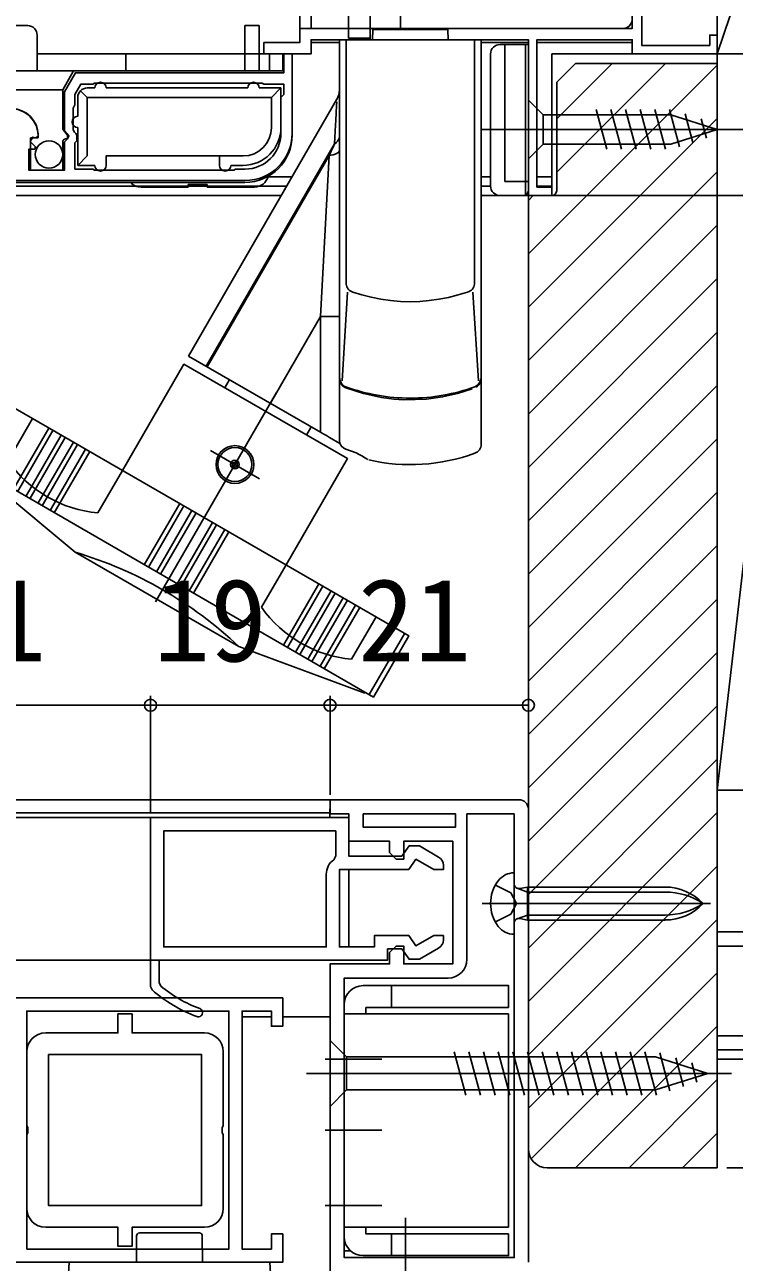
# Model space of a CAD drawing. Units: millimetres, scale not verified. Extents: x -525 to 525, y -782 to 777.
# Drawn here: x 235.7 to 310.8, y 156.5 to 287.6 of the extents above; entities that cross this region are included whole.
import ezdxf
from ezdxf.enums import TextEntityAlignment as Align

# ---------------------------------------------------------------- set-up
doc = ezdxf.new("R2010")
doc.units = ezdxf.units.MM
doc.header["$LTSCALE"] = 4
for name, color, linetype in [('0-2_YKK_11', 7, 'Continuous'), ('0-3_YKK_12', 2, 'Continuous'), ('0-4_YKK_13', 4, 'Continuous'), ('0-6_YKK_D', 6, 'Continuous'), ('0-8_YSS_K', 3, 'Continuous'), ('0-9_YSS_KE', 3, 'Continuous')]:
    doc.layers.add(name, color=color, linetype=linetype)
doc.styles.add('ＭＳ ゴシック', font='')
doc.styles.get('ＭＳ ゴシック').set_extended_font_data('MS Gothic')

msp = doc.modelspace()

# ---------------------------------------------------------------- linework, layer by layer
at = {"layer": '0-2_YKK_11'}
for p, q in [((232.001, 271.095), (259.001, 271.095)), ((289, 156.5), (289, 204.5))]:
    msp.add_line(p, q, dxfattribs=at)
for points in [[(300, 319.096), (300, 287.196), (264.8, 287.196), (264.8, 285.696), (261, 285.696), (261, 284.496), (266, 284.496), (266, 285.996), (289, 285.996), (289, 269.496), (291.5, 269.496), (291.5, 270.396), (289.9, 270.396), (289.9, 285.996), (300, 285.996), (300, 284.5), (309, 284.5), (309, 286.5), (308.2, 286.5), (308.2, 285.4), (301, 285.4), (301, 289.31)], [(264.001, 276.095), (264.001, 284.495), (263.101, 284.495), (263.101, 282.495), (241.056, 282.495), (239.901, 280.495), (239.901, 276.363), (240.354, 275.823), (240.201, 275.495), (239.901, 275.195), (239.901, 272.195), (236.101, 272.195), (236.101, 274.395), (236.735, 274.395), (236.837, 274.642), (236.26, 275.219), (236.53, 275.687), (236.849, 275.602), (237.101, 275.795)], [(241.001, 275.095), (241.201, 275.295), (241.201, 275.895), (241.08, 276.079), (240.938, 276.205), (240.801, 276.441), (240.801, 278.748), (241.001, 279.095), (241.001, 280.2), (241.633, 281.295), (242.901, 281.295), (243.074, 281.395)], [(243.074, 281.395), (260.828, 281.395), (261.001, 281.295), (263.101, 281.295), (263.101, 280.195), (262.801, 279.895), (262.801, 276.095)], [(259.001, 272.295), (258.001, 272.295), (257.828, 272.195), (243.074, 272.195), (242.901, 272.295), (241.001, 272.295), (241.001, 275.095)], [(288, 205.5), (268, 205.5), (268, 204), (270, 204), (270, 201.1), (274.3, 201.1), (274.3, 199.9), (275, 199.2), (275.8, 199.2), (275.8, 201.1), (281, 201.1), (281, 188.1), (275.8, 188.1), (275.8, 190), (275, 190), (274.3, 189.3), (274.3, 188.1), (268, 188.1), (268, 155.5), (288, 155.5)], [(249, 185.723), (249, 203.6), (270, 203.6), (270, 199.5), (275.6, 199.5), (276.37, 200.6), (277.463, 200.6), (279.5, 199.424)], [(287.5, 204), (287.5, 157), (269.5, 157), (269.5, 186.6), (274.3, 186.6), (280.5, 186.6)], [(282.5, 188.6), (282.5, 204), (287.5, 204)], [(268.6, 202.2), (250.4, 202.2), (250.4, 189.9), (267.6, 189.9), (267.6, 197.6)], [(268.392, 199.143), (268.6, 199.549), (268.6, 202.2)], [(280, 198.558), (280, 198.1), (278.993, 198.1), (277.096, 199.195), (276.329, 198.1), (269, 198.1), (269, 189.9), (272.7, 189.9), (272.7, 191.1), (276.329, 191.1), (277.096, 190.005), (278.993, 191.1), (280, 191.1), (280, 190.642)], [(279.5, 189.776), (277.463, 188.6), (276.37, 188.6), (275.6, 189.7), (274.1, 189.7), (274.1, 188.5), (249.9, 188.5), (249.9, 186.138), (250.081, 185.753)], [(249.169, 185.348), (249, 185.723), (249, 188.5), (249.9, 188.5)], [(218, 184.5), (263, 184.5), (263, 181.5), (261.8, 181.5), (261.8, 183.1), (258.7, 183.1), (258.7, 166.741), (258.7, 157.9), (261.8, 157.9), (261.8, 159.5), (263, 159.5), (263, 156.5), (218, 156.5)], [(237.9, 180.8), (245.55, 180.8), (245.55, 182.8), (247.05, 182.8), (247.05, 180.8), (254.7, 180.8)], [(235.9, 162.2), (235.9, 170.042), (236.02, 170.225), (236.02, 170.775), (235.9, 170.958), (235.9, 178.8)], [(256.7, 178.8), (256.7, 170.958), (256.58, 170.775), (256.58, 170.225), (256.7, 170.042), (256.7, 162.2)], [(254.7, 160.2), (247.05, 160.2), (247.05, 158.2), (245.55, 158.2), (245.55, 160.2), (237.9, 160.2)]]:
    msp.add_lwpolyline(points, dxfattribs=at)
for points in [[(271.5, 204), (281.3, 204), (281.3, 202.6), (271.5, 202.6)], [(235.9, 157.9), (235.9, 183.1), (257.3, 183.1), (257.3, 166.622), (257.3, 157.9)], [(238.2, 178.5), (254.4, 178.5), (254.4, 162.5), (238.2, 162.5)]]:
    msp.add_lwpolyline(points, close=True, dxfattribs=at)
for centre, radius, start, end in [((234.201, 275.795), 2.9, 359.99998, 90.00002), ((259.001, 276.095), 3.8, 270, 359.99998), ((259.001, 276.095), 5, 270, 359.99998), ((288, 204.5), 1, 0.00001, 89.99999), ((279, 198.558), 1, 360, 60.00002), ((269.5, 197.6), 1.9, 125.68531, 179.99999), ((279, 190.642), 1, 299.99998, 0), ((280.5, 188.6), 2, 270.00001, 359.99999), ((259.09, 196.599), 15, 228.5951, 249.7334), ((259.09, 196.599), 14.1, 230.28516, 249.73341), ((254.05, 182.95), 0.45, 249.73339, 69.73341), ((237.9, 178.8), 2, 90.00001, 179.99999), ((254.7, 178.8), 2, 0.00001, 89.99999), ((237.9, 162.2), 2, 180.00001, 269.99999), ((254.7, 162.2), 2, 270.00001, 359.99999)]:
    msp.add_arc(centre, radius, start, end, dxfattribs=at)
at = {"layer": '0-3_YKK_12'}
for p, q in [((269.001, 285.696), (266, 285.696)), ((289, 285.696), (284.001, 285.696)), ((300, 285.696), (289.9, 285.696)), ((300, 284.496), (291.5, 284.496)), ((291.5, 269.496), (291.5, 284.496)), ((237.522, 282.696), (237.722, 282.696)), ((263.998, 271.496), (261.021, 271.496)), ((285, 271.496), (284.001, 271.496)), ((291.5, 271.496), (289.9, 271.496)), ((263.42, 270.496), (160.5, 270.496)), ((285, 270.496), (284.001, 270.496)), ((291.5, 270.496), (289.9, 270.496)), ((262.843, 269.496), (160.5, 269.496)), ((291.5, 269.496), (284.001, 269.496)), ((268, 205.5), (160.5, 205.5)), ((268, 205.5), (267.999, 203.6)), ((268, 204.1), (160.5, 204.1)), ((249.48, 203.6), (160.5, 203.598)), ((270, 198.1), (269.999, 189.9)), ((249, 188.5), (160.5, 188.5)), ((261.8, 182.5), (258.7, 182.5)), ((268, 182.5), (263, 182.5))]:
    msp.add_line(p, q, dxfattribs=at)
msp.add_lwpolyline([(264.8, 285.996), (264.8, 289.496), (160.5, 289.496)], dxfattribs=at)
at = {"layer": '0-4_YKK_13'}
for p, q in [((272.251, 285.996), (272.251, 298.683)), ((275.451, 298.683), (275.451, 287.096)), ((269.951, 293.183), (269.951, 286.183)), ((265.999, 287.196), (265.999, 288.696)), ((233.001, 287.495), (236.001, 287.495)), ((259.001, 287.495), (259.001, 282.695)), ((259.001, 287.495), (260.501, 287.495)), ((260.501, 287.495), (260.501, 282.695)), ((265.999, 287.196), (298.999, 287.196)), ((272.501, 285.996), (272.539, 287.096)), ((280.463, 287.096), (280.501, 285.996)), ((237.001, 286.495), (237.001, 282.695)), ((269.001, 250.138), (269.001, 285.996)), ((270.651, 285.996), (269.001, 285.996)), ((269.001, 285.996), (269.001, 250.231)), ((269.718, 285.996), (269.718, 260.098)), ((272.251, 286.183), (269.951, 286.183)), ((270.651, 285.996), (270.751, 285.996)), ((271.751, 285.996), (270.751, 285.996)), ((280.501, 285.996), (284.001, 285.996)), ((282.351, 285.996), (284.001, 285.996)), ((283.284, 260.098), (283.284, 285.996)), ((284.001, 285.996), (284.001, 250.138)), ((237.001, 284.495), (259.001, 284.495)), ((246.401, 284.495), (246.401, 282.695)), ((260.501, 284.495), (259.001, 284.495)), ((260.501, 284.495), (264.001, 284.495)), ((261.601, 282.695), (261.601, 284.495)), ((263.001, 282.695), (263.001, 284.495)), ((264.001, 284.495), (264.001, 275.895)), ((285, 284.497), (285, 270.497)), ((286, 285.497), (289, 285.497)), ((286, 285.496), (289, 285.496)), ((286.5, 285.497), (286.5, 270.997)), ((286.5, 285.496), (286.5, 270.996)), ((288.7, 270.997), (288.7, 285.497)), ((288.7, 270.996), (288.7, 285.496)), ((289, 269.997), (289, 285.496)), ((289, 269.996), (289, 285.494)), ((263.001, 282.695), (232.001, 282.695)), ((239.701, 280.695), (240.856, 282.695)), ((239.701, 280.695), (232.001, 280.695)), ((239.701, 280.695), (239.701, 276.6)), ((242.301, 280.895), (243.101, 280.895)), ((244.301, 280.895), (259.301, 280.895)), ((260.501, 280.895), (262.801, 280.895)), ((262.801, 280.895), (261.801, 279.895)), ((262.801, 280.895), (262.801, 276.695)), ((241.301, 279.895), (241.301, 277.895)), ((242.301, 273.695), (242.301, 279.895)), ((253.028, 252.496), (268.733, 279.698)), ((261.801, 279.895), (261.801, 276.695)), ((289, 279.6), (289, 273.4)), ((289, 279.6), (290.55, 278.05)), ((304.084, 278.05), (290.55, 278.05)), ((290.55, 278.05), (290.55, 274.95)), ((297.294, 274.4), (296.169, 278.6)), ((298.847, 274.4), (297.721, 278.6)), ((300.4, 274.4), (299.274, 278.6)), ((301.953, 274.4), (300.827, 278.6)), ((303.506, 274.4), (302.38, 278.6)), ((304.989, 274.659), (303.933, 278.6)), ((309, 276.5), (304.084, 278.05)), ((306.421, 275.11), (305.608, 278.147)), ((241.301, 276.695), (241.301, 272.695)), ((307.853, 275.562), (307.304, 277.612)), ((236.301, 275.595), (236.301, 272.195)), ((237.101, 275.595), (236.301, 275.595)), ((237.101, 275.595), (237.101, 275.895)), ((240.201, 275.895), (239.771, 276.407)), ((240.201, 275.495), (240.001, 275.495)), ((240.201, 275.895), (240.201, 275.495)), ((284, 276.5), (314, 276.5)), ((309, 276.5), (304.084, 274.95)), ((239.701, 275.195), (239.701, 272.195)), ((268.484, 274.96), (254.893, 251.419)), ((289, 273.4), (290.55, 274.95)), ((290.55, 274.95), (304.084, 274.95)), ((242.301, 273.695), (241.301, 272.695)), ((241.301, 272.695), (243.101, 272.695)), ((267.895, 273.736), (254.981, 251.368)), ((258.801, 273.695), (256.301, 273.695)), ((257.501, 272.695), (258.801, 272.695)), ((267.895, 273.736), (267.001, 256.698)), ((239.701, 272.195), (236.301, 272.195)), ((252.999, 270.395), (248.001, 270.395)), ((254.999, 270.677), (252.999, 270.677)), ((252.999, 270.677), (252.999, 270.395)), ((254.999, 270.677), (254.999, 270.395)), ((260.001, 270.395), (254.999, 270.395)), ((286.5, 270.997), (289, 270.997)), ((286.5, 270.996), (289, 270.996)), ((288.7, 270.997), (288.7, 269.539)), ((288.7, 270.996), (288.7, 269.538)), ((286, 269.497), (288.5, 269.497)), ((286, 269.496), (288.5, 269.496)), ((269.294, 249.876), (269.867, 259.27)), ((283.708, 249.876), (283.136, 259.27)), ((267.001, 256.698), (261.688, 247.496)), ((267.001, 256.698), (269.001, 256.698)), ((267.001, 256.698), (267.001, 244.429)), ((267.001, 244.429), (253.028, 252.496)), ((256.858, 249.13), (257.358, 249.996)), ((269.001, 250.138), (269.001, 243.626)), ((284.001, 250.138), (284.001, 243.142)), ((262.352, 248.645), (249.542, 226.458)), ((236.502, 245.872), (233.911, 241.384)), ((238.234, 244.872), (234.484, 238.377)), ((238.667, 244.622), (234.917, 238.127)), ((239.533, 244.122), (235.783, 237.627)), ((239.966, 243.872), (236.216, 237.377)), ((266.018, 244.996), (265.518, 244.13)), ((267.278, 244.269), (267.613, 244.075)), ((267.613, 244.075), (267.955, 243.878)), ((269.055, 243.243), (267.955, 243.878)), ((240.832, 243.372), (237.082, 236.877)), ((241.265, 243.122), (237.515, 236.627)), ((242.131, 242.622), (238.381, 236.127)), ((269.001, 243.626), (269.001, 243.567)), ((269.001, 243.567), (269.055, 243.243)), ((269.659, 242.624), (270.761, 242.258)), ((242.564, 242.372), (238.814, 235.877)), ((255.34, 242.502), (260.537, 239.502)), ((257.692, 241.032), (257.542, 241.23)), ((257.789, 241.2), (257.542, 241.23)), ((258.167, 241.398), (257.789, 241.2)), ((258.167, 241.398), (258.185, 240.971)), ((241.028, 231.712), (230.109, 240.8)), ((246.028, 240.372), (243.437, 235.884)), ((257.71, 240.605), (257.692, 241.032)), ((257.71, 240.605), (258.088, 240.803)), ((258.335, 240.773), (258.088, 240.803)), ((258.335, 240.773), (258.185, 240.971)), ((252.09, 236.872), (248.34, 230.377)), ((252.523, 236.622), (248.773, 230.127)), ((253.389, 236.122), (249.639, 229.627)), ((253.822, 235.872), (250.072, 229.377)), ((255.555, 234.872), (251.805, 228.377)), ((255.988, 234.622), (252.238, 228.127)), ((256.854, 234.122), (253.104, 227.627)), ((257.287, 233.872), (253.537, 227.377)), ((241.028, 231.712), (258.349, 221.712)), ((263.349, 230.372), (260.758, 225.884)), ((266.813, 228.372), (263.063, 221.877)), ((267.246, 228.122), (263.496, 221.627)), ((268.112, 227.622), (264.362, 221.127)), ((268.545, 227.372), (264.795, 220.877)), ((269.411, 226.872), (265.661, 220.377)), ((269.844, 226.622), (266.094, 220.127)), ((270.71, 226.122), (266.96, 219.627)), ((271.143, 225.872), (267.393, 219.377)), ((272.875, 224.872), (270.284, 220.384)), ((275.906, 223.122), (272.156, 216.627)), ((258.349, 221.712), (271.678, 216.8)), ((271.723, 216.877), (271.678, 216.8)), ((288.9, 195.718), (287.828, 196.11)), ((288.9, 196.246), (288.096, 196.089)), ((303.475, 196.246), (288.9, 196.246)), ((288.9, 192.754), (288.9, 196.246)), ((303.475, 195.718), (288.9, 195.718)), ((308.278, 194.5), (284.125, 194.5)), ((288.9, 193.282), (287.828, 192.89)), ((288.9, 192.754), (288.096, 192.911)), ((303.475, 193.282), (288.9, 193.282)), ((303.475, 192.754), (288.9, 192.754)), ((287.5, 191.25), (287.5, 192.42)), ((274.5, 185.8), (274.5, 183.5)), ((269.5, 183.8), (269.5, 157.7)), ((269.5, 182.8), (286.9, 182.8)), ((271.8, 183.5), (271.8, 182.8)), ((271.8, 183.5), (286.9, 183.5)), ((286.9, 182.8), (286.9, 160.2)), ((268, 180), (269.75, 178.25)), ((281.139, 178.8), (282.371, 174.2)), ((282.692, 178.8), (283.924, 174.2)), ((284.245, 178.8), (285.477, 174.2)), ((285.797, 178.8), (287.03, 174.2)), ((287.35, 178.8), (288.583, 174.2)), ((288.903, 178.8), (290.136, 174.2)), ((290.456, 178.8), (291.689, 174.2)), ((292.009, 178.8), (293.242, 174.2)), ((293.562, 178.8), (294.795, 174.2)), ((295.115, 178.8), (296.347, 174.2)), ((296.668, 178.8), (297.9, 174.2)), ((298.221, 178.8), (299.453, 174.2)), ((299.774, 178.8), (301.006, 174.2)), ((301.327, 178.8), (302.559, 174.2)), ((302.911, 178.681), (303.989, 174.659)), ((273.5, 178), (267.5, 178)), ((269.75, 178.25), (302.45, 178.25)), ((308, 176.5), (302.45, 178.25)), ((304.608, 178.146), (305.421, 175.11)), ((306.304, 177.612), (306.853, 175.562)), ((265.5, 176.5), (310.5, 176.5)), ((273.5, 176.5), (267.5, 176.5)), ((308, 176.5), (302.45, 174.75)), ((308, 176.5), (302.45, 174.75)), ((269.75, 174.75), (302.45, 174.75)), ((273.5, 170.5), (267.5, 170.5)), ((273.5, 162.5), (267.5, 162.5)), ((269.5, 160.2), (286.9, 160.2)), ((276, 161.2), (276, 155.2)), ((247.5, 156.5), (247.524, 159.303)), ((247.824, 159.6), (254.176, 159.6)), ((254.476, 159.303), (254.5, 156.5)), ((274.5, 157.2), (274.5, 159.5)), ((269.5, 157.7), (270.177, 157.7)), ((240.383, 156.5), (240.2, 153.5)), ((242.38, 156.5), (240.383, 156.5)), ((259.62, 156.5), (242.38, 156.5))]:
    msp.add_line(p, q, dxfattribs=at)
for points in [[(272.251, 305.959), (272.251, 293.183), (272.251, 286.183)], [(272.539, 287.096), (276.501, 287.096), (280.463, 287.096)], [(259.001, 270.895), (232.001, 270.895), (232.001, 286.495)], [(269.001, 285.996), (284.001, 285.996), (284.001, 250.231)], [(261.801, 279.895), (242.301, 279.895), (241.594, 280.602)], [(268.72, 279.44), (268.696, 278.983), (268.66, 278.3), (268.612, 277.398), (268.591, 276.991), (268.554, 276.282), (268.52, 275.637), (268.484, 274.96)], [(269.001, 275.817), (268.993, 275.7), (268.967, 275.583), (268.926, 275.469), (268.868, 275.358), (268.794, 275.25), (268.705, 275.148), (268.601, 275.051), (268.484, 274.96)], [(268.484, 274.96), (268.321, 274.62), (268.123, 274.209), (267.895, 273.736)], [(269.001, 274.252), (268.925, 274.094), (268.831, 274.019), (268.702, 273.949), (268.541, 273.884), (268.35, 273.826), (268.134, 273.776), (268.054, 273.762), (267.895, 273.736)], [(244.301, 272.695), (244.301, 273.695), (256.301, 273.695), (256.301, 272.695)], [(269.718, 260.098), (269.733, 259.963), (269.773, 259.831), (269.836, 259.706), (269.921, 259.59), (270.026, 259.488), (270.148, 259.4), (270.284, 259.329), (270.431, 259.278)], [(283.284, 260.098), (283.269, 259.963), (283.229, 259.831), (283.166, 259.706), (283.081, 259.59), (282.976, 259.488), (282.855, 259.4), (282.718, 259.329), (282.572, 259.278)], [(270.431, 259.278), (271.384, 258.976), (272.356, 258.725), (273.374, 258.521), (274.402, 258.374), (275.45, 258.284), (276.501, 258.254)], [(276.501, 258.254), (277.501, 258.281), (278.501, 258.362), (279.53, 258.504), (280.549, 258.703), (281.568, 258.962), (282.572, 259.278)], [(263.349, 230.372), (269.849, 241.631), (252.528, 251.631), (246.028, 240.372)], [(269.001, 250.231), (269.062, 249.867), (269.242, 249.544), (269.513, 249.313), (269.667, 249.241)], [(269.659, 249.14), (269.371, 249.313), (269.156, 249.571), (269.027, 249.896), (269.001, 250.138)], [(269.659, 249.14), (271.536, 248.523), (273.467, 248.104), (274.754, 247.941), (275.832, 247.871), (278.207, 247.936), (279.912, 248.17), (281.486, 248.529), (283.035, 249.024)], [(283.335, 249.241), (283.622, 249.405), (283.839, 249.654), (283.97, 249.97), (284.001, 250.231)], [(284.001, 250.138), (283.939, 249.769), (283.757, 249.442), (283.615, 249.299), (283.481, 249.206)], [(267.001, 244.429), (267.094, 244.375), (267.186, 244.322), (267.278, 244.269)], [(269.055, 243.243), (269.216, 242.947), (269.465, 242.72), (269.659, 242.624)], [(270.761, 242.258), (271.095, 242.065), (271.367, 241.908), (271.773, 241.674), (272.016, 241.533)], [(287.5, 192.42), (287.5, 196.58), (287.5, 197.75)], [(285.507, 196.45), (287.136, 195.645), (287.745, 194.5)], [(285.507, 192.55), (287.136, 193.355), (287.745, 194.5)], [(271.5, 185.8), (286.9, 185.8), (286.9, 183.5)], [(268, 180), (268, 173), (269.75, 174.75), (269.75, 178.25)], [(271.8, 160.2), (271.8, 159.5), (286.9, 159.5)], [(271.5, 157.2), (286.9, 157.2), (286.9, 159.5)], [(261.8, 153.5), (261.616, 156.5), (259.62, 156.5)]]:
    msp.add_lwpolyline(points, dxfattribs=at)
msp.add_lwpolyline([(229.288, 241.377), (233.038, 247.872), (276.339, 222.872), (272.589, 216.377)], close=True, dxfattribs=at)
for centre, radius in [((238.251, 273.845), 1.45), ((257.939, 241.002), 2), ((257.939, 241.002), 1.8), ((257.939, 241.002), 0.458)]:
    msp.add_circle(centre, radius, dxfattribs=at)
for centre, radius, start, end in [((236.001, 286.495), 1, 0, 90), ((298.999, 288.196), 1, 270, 0), ((286, 284.497), 1, 90, 179.99987), ((242.301, 279.895), 1, 90, 180), ((243.701, 280.895), 0.6, 0, 180), ((259.901, 280.895), 0.6, 360, 180), ((267.001, 280.698), 2, 328.71295, 0), ((234.301, 275.895), 2.8, 360, 90), ((240.001, 276.6), 0.3, 180, 220), ((241.301, 277.295), 0.6, 90, 270), ((258.801, 276.695), 4, 270, 0), ((258.801, 276.695), 3, 270, 0), ((240.001, 275.195), 0.3, 90, 180), ((259.001, 275.895), 5, 270, 0), ((243.701, 272.695), 0.6, 180, 0), ((256.901, 272.695), 0.6, 180, 0), ((260.001, 271.895), 1.5, 270, 346.33514), ((248.001, 271.895), 1.5, 221.81031, 270), ((286, 270.497), 1, 179.99987, 270), ((288.5, 269.997), 0.5, 270, 359.99991), ((288.5, 269.996), 0.5, 270, 359.99991), ((276.501, 268.037), 20, 250.01919, 270), ((276.501, 268.037), 20, 270, 289.98081), ((283.001, 243.142), 1, 290.00519, 0), ((244.607, 248.91), 13.078, 215.13055, 264.86945), ((276.501, 260.996), 20, 257.27453, 290.00519), ((228.876, 190.663), 42.81, 46.49148, 73.50852), ((271.453, 233.41), 13.078, 215.13055, 264.86945), ((289, 194.5), 4, 142.75222, 217.24778), ((287.488, 195.65), 2.1, 89.66036, 142.75222), ((288, 196.58), 0.5, 180, 281.05172), ((303.475, 190.732), 5.513, 43.10467, 90), ((303.475, 188.454), 7.263, 56.3423, 90), ((303.475, 198.268), 5.513, 270, 316.89533), ((303.475, 200.546), 7.263, 270, 303.6577), ((288, 192.42), 0.5, 78.94828, 180), ((287.488, 193.35), 2.1, 217.24889, 270.33651), ((271.5, 183.8), 2, 90, 180), ((247.824, 159.3), 0.3, 90, 179.5), ((254.176, 159.3), 0.3, 0.5, 90), ((271.5, 159.2), 2, 180, 270)]:
    msp.add_arc(centre, radius, start, end, dxfattribs=at)
at = {"layer": '0-6_YKK_D'}
for p, q in [((290.519, 269.5), (330, 269.5)), ((249, 204.1), (249, 216.5)), ((249, 204.1), (249, 216.5)), ((268, 206), (268, 216.5)), ((268.001, 206.038), (268.001, 216.5)), ((289, 205.5), (289, 216.5)), ((218, 215.5), (249, 215.5)), ((268.001, 215.5), (249, 215.5)), ((289, 215.5), (268, 215.5)), ((310, 166.5), (330, 166.5)), ((310, 166.5), (330, 166.5))]:
    msp.add_line(p, q, dxfattribs=at)
for centre in [(249, 215.5), (249, 215.5), (268.001, 215.5), (268, 215.5), (289, 215.5)]:
    msp.add_circle(centre, 0.637, dxfattribs=at)
at = {"layer": '0-8_YSS_K'}
for p, q in [((309, 284.5), (309, 311.5)), ((318, 311.5), (309, 284.5)), ((318, 284.5), (309, 284.5)), ((309, 206.5), (318, 284.5)), ((289, 263.323), (309, 283.323)), ((292, 271.98), (303.519, 283.5)), ((292, 277.637), (297.863, 283.5)), ((289, 257.667), (309, 277.667)), ((289, 252.01), (309, 272.01)), ((289, 268.98), (289.519, 269.5)), ((289, 246.353), (309, 266.353)), ((289, 240.696), (309, 260.696)), ((289, 235.039), (309, 255.039)), ((289, 229.382), (309, 249.382)), ((289, 223.725), (309, 243.725)), ((289, 218.069), (309, 238.069)), ((289, 212.412), (309, 232.412)), ((289, 206.755), (309, 226.755)), ((289, 201.098), (309, 221.098)), ((289, 195.441), (309, 215.441)), ((289, 189.784), (309, 209.784)), ((289, 184.127), (309, 204.127)), ((289, 178.471), (309, 198.471)), ((289, 172.814), (309, 192.814)), ((498.003, 190), (309, 190)), ((289.296, 167.453), (309, 187.157)), ((294, 166.5), (309, 181.5)), ((498.003, 180.5), (309, 180.5)), ((498.003, 178), (309, 178)), ((299.656, 166.5), (309, 175.843)), ((305.313, 166.5), (309, 170.186))]:
    msp.add_line(p, q, dxfattribs=at)
msp.add_lwpolyline([(318, 206.5), (318, 284.5), (309, 284.5), (309, 206.5)], close=True, dxfattribs=at)
at = {"layer": '0-9_YSS_KE'}
for p, q in [((292, 281.5), (294, 283.5)), ((294, 283.5), (309, 283.5)), ((309, 283.5), (309, 166.5)), ((292, 270), (292, 281.5)), ((289, 168.5), (289, 269.5)), ((289, 269.5), (291.5, 269.5)), ((309, 179), (309, 191.5)), ((498.003, 191.5), (309, 191.5)), ((498.003, 179), (309, 179)), ((309, 166.5), (291, 166.5))]:
    msp.add_line(p, q, dxfattribs=at)
for centre, radius, start, end in [((291.5, 270), 0.5, 270, 0), ((291, 168.5), 2, 180, 270)]:
    msp.add_arc(centre, radius, start, end, dxfattribs=at)

# ---------------------------------------------------------------- texts
at = {"layer": '0-6_YKK_D', "style": 'ＭＳ ゴシック'}
for s, p in [('31', (225.966, 217.5)), ('19', (249.33, 217.5)), ('21', (270.966, 217.5))]:
    msp.add_text(s, height=8.798, dxfattribs=at).set_placement(p, align=Align.BOTTOM_LEFT)

doc.saveas('drawing.dxf')
